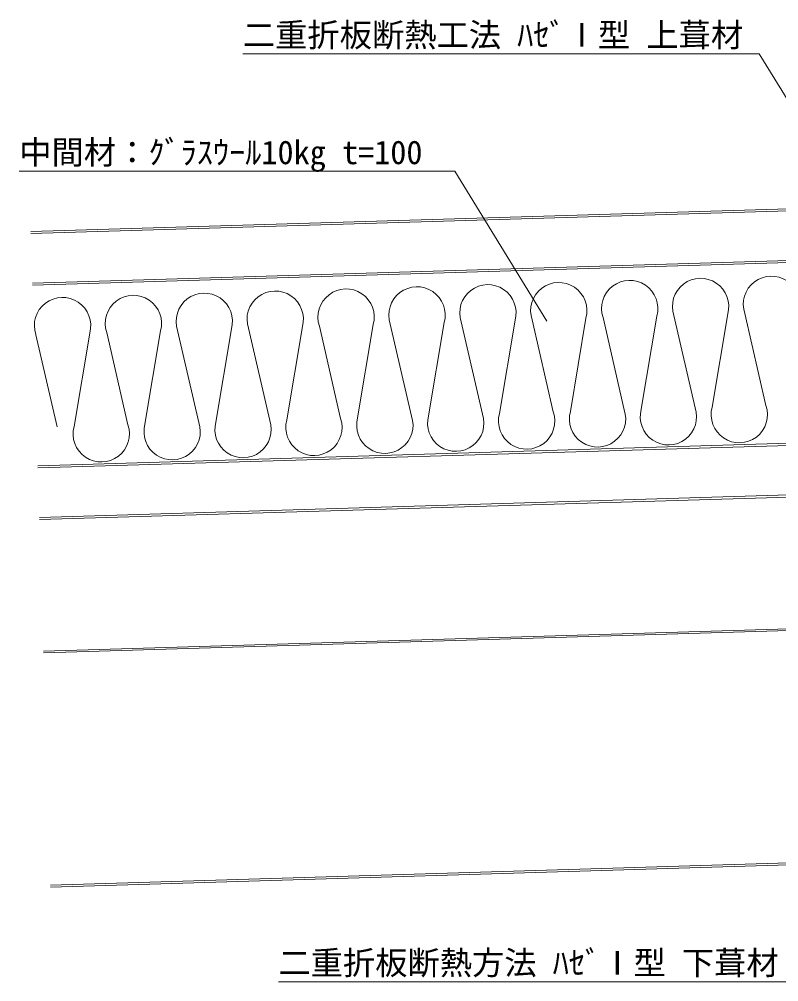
# Model space of a CAD drawing. Units: millimetres at full size, sheet at 1:5; details may follow other scales. Extents: x -3142 to 7368, y -2477 to 957.
# Drawn here: x 5830.7 to 6183.7, y -1986.7 to -1539.6 of the extents above; entities that cross this region are included whole.
import ezdxf
from ezdxf.enums import TextEntityAlignment as Align

# ---------------------------------------------------------------- set-up
doc = ezdxf.new("R2010")
doc.units = ezdxf.units.MM
doc.header["$LTSCALE"] = 5
doc.layers.add('0-0_0', color=7, linetype='Continuous', lineweight=18)
doc.styles.add('ＭＳ ゴシック', font='')
doc.styles.get('ＭＳ ゴシック').set_extended_font_data('MS Gothic')

msp = doc.modelspace()

# ---------------------------------------------------------------- linework, layer by layer
at = {"layer": '0-0_0', "color": 4}
for p, q in [((6174.618, -1555.712), (5934.618, -1555.712)), ((6218.193, -1626.712), (6174.618, -1555.712)), ((6033.219, -1610.231), (5830.719, -1610.231)), ((6075.907, -1679.785), (6033.219, -1610.231))]:
    msp.add_line(p, q, dxfattribs=at)
at = {"layer": '0-0_0'}
for p, q in [((6586.308, -1615.658), (5836.098, -1638.186)), ((6586.338, -1616.658), (5836.128, -1639.186)), ((6587.028, -1639.648), (5836.818, -1662.175)), ((6587.154, -1640.644), (5836.848, -1663.175)), ((5839.367, -1747.039), (6589.029, -1724.527)), ((5839.397, -1748.038), (6589.059, -1725.527)), ((6589.749, -1748.516), (5840.087, -1771.028)), ((6589.779, -1749.516), (5840.117, -1772.027)), ((6490.802, -1813.614), (5841.951, -1833.098)), ((6490.826, -1814.414), (5841.975, -1833.898)), ((6594.876, -1919.239), (5845.214, -1941.751)), ((6594.906, -1920.239), (5845.244, -1942.75))]:
    msp.add_line(p, q, dxfattribs=at)
at = {"layer": '0-0_0', "color": 9}
for p, q in [((6159.98, -1676.462), (6152.717, -1719.798)), ((6167.896, -1676.225), (6177.746, -1719.047)), ((6028.195, -1680.42), (6020.932, -1723.756)), ((6036.112, -1680.182), (6045.962, -1723.004)), ((6061.141, -1679.43), (6053.878, -1722.766)), ((6069.058, -1679.193), (6078.908, -1722.015)), ((6094.087, -1678.441), (6086.824, -1721.777)), ((6102.004, -1678.203), (6111.854, -1721.025)), ((6127.034, -1677.452), (6119.771, -1720.788)), ((6134.95, -1677.214), (6144.8, -1720.036)), ((5863.464, -1685.366), (5856.201, -1728.702)), ((5871.381, -1685.129), (5881.231, -1727.951)), ((5896.411, -1684.377), (5889.148, -1727.713)), ((5904.327, -1684.139), (5914.177, -1726.961)), ((5929.357, -1683.388), (5922.094, -1726.724)), ((5937.273, -1683.15), (5947.123, -1725.972)), ((5962.303, -1682.398), (5955.04, -1725.734)), ((5970.219, -1682.16), (5980.07, -1724.983)), ((5995.249, -1681.409), (5987.986, -1724.745)), ((6003.165, -1681.171), (6013.016, -1723.993)), ((5838.435, -1686.118), (5848.285, -1728.94))]:
    msp.add_line(p, q, dxfattribs=at)
at = {"layer": '0-0_0', "color": 4}
msp.add_lwpolyline([(6225.095, -1931.344), (6191.137, -1986.674), (5951.137, -1986.674)], dxfattribs=at)
at = {"layer": '0-0_0', "color": 9}
for centre, start, end in [((6048.512, -1675.978), 344.71295, 198.72704), ((6081.458, -1674.989), 344.71295, 198.72704), ((6114.404, -1674), 344.71295, 198.72704), ((6147.35, -1673.01), 344.71295, 198.72704), ((6180.296, -1672.021), 344.71295, 198.72704), ((5916.727, -1679.936), 344.71295, 198.72704), ((5949.673, -1678.946), 344.71295, 198.72704), ((5982.619, -1677.957), 344.71295, 198.72704), ((6015.565, -1676.968), 344.71295, 198.72704), ((5850.835, -1681.914), 344.71295, 198.72704), ((5883.781, -1680.925), 344.71295, 198.72704), ((6099.454, -1725.229), 164.71295, 18.72704), ((6132.4, -1724.24), 164.71295, 18.72704), ((6165.347, -1723.25), 164.71295, 18.72704), ((5967.67, -1729.186), 164.71295, 18.72704), ((6000.616, -1728.197), 164.71295, 18.72704), ((6033.562, -1727.208), 164.71295, 18.72704), ((6066.508, -1726.218), 164.71295, 18.72704), ((5868.831, -1732.154), 164.71295, 18.72704), ((5901.777, -1731.165), 164.71295, 18.72704), ((5934.723, -1730.176), 164.71295, 18.72704)]:
    msp.add_arc(centre, 13.093, start, end, dxfattribs=at)

# ---------------------------------------------------------------- texts
at = {"layer": '0-0_0', "style": 'ＭＳ ゴシック'}
for s, p in [('二重折板断熱工法 ﾊｾﾞⅠ型 上葺材', (5934.618, -1555.712)), ('中間材：ｸﾞﾗｽｳｰﾙ10㎏ t=100', (5830.719, -1610.231)), ('二重折板断熱方法 ﾊｾﾞⅠ型 下葺材', (5951.137, -1986.674))]:
    msp.add_text(s, height=11, dxfattribs=at).set_placement(p, align=Align.BOTTOM_LEFT)

doc.saveas('drawing.dxf')
